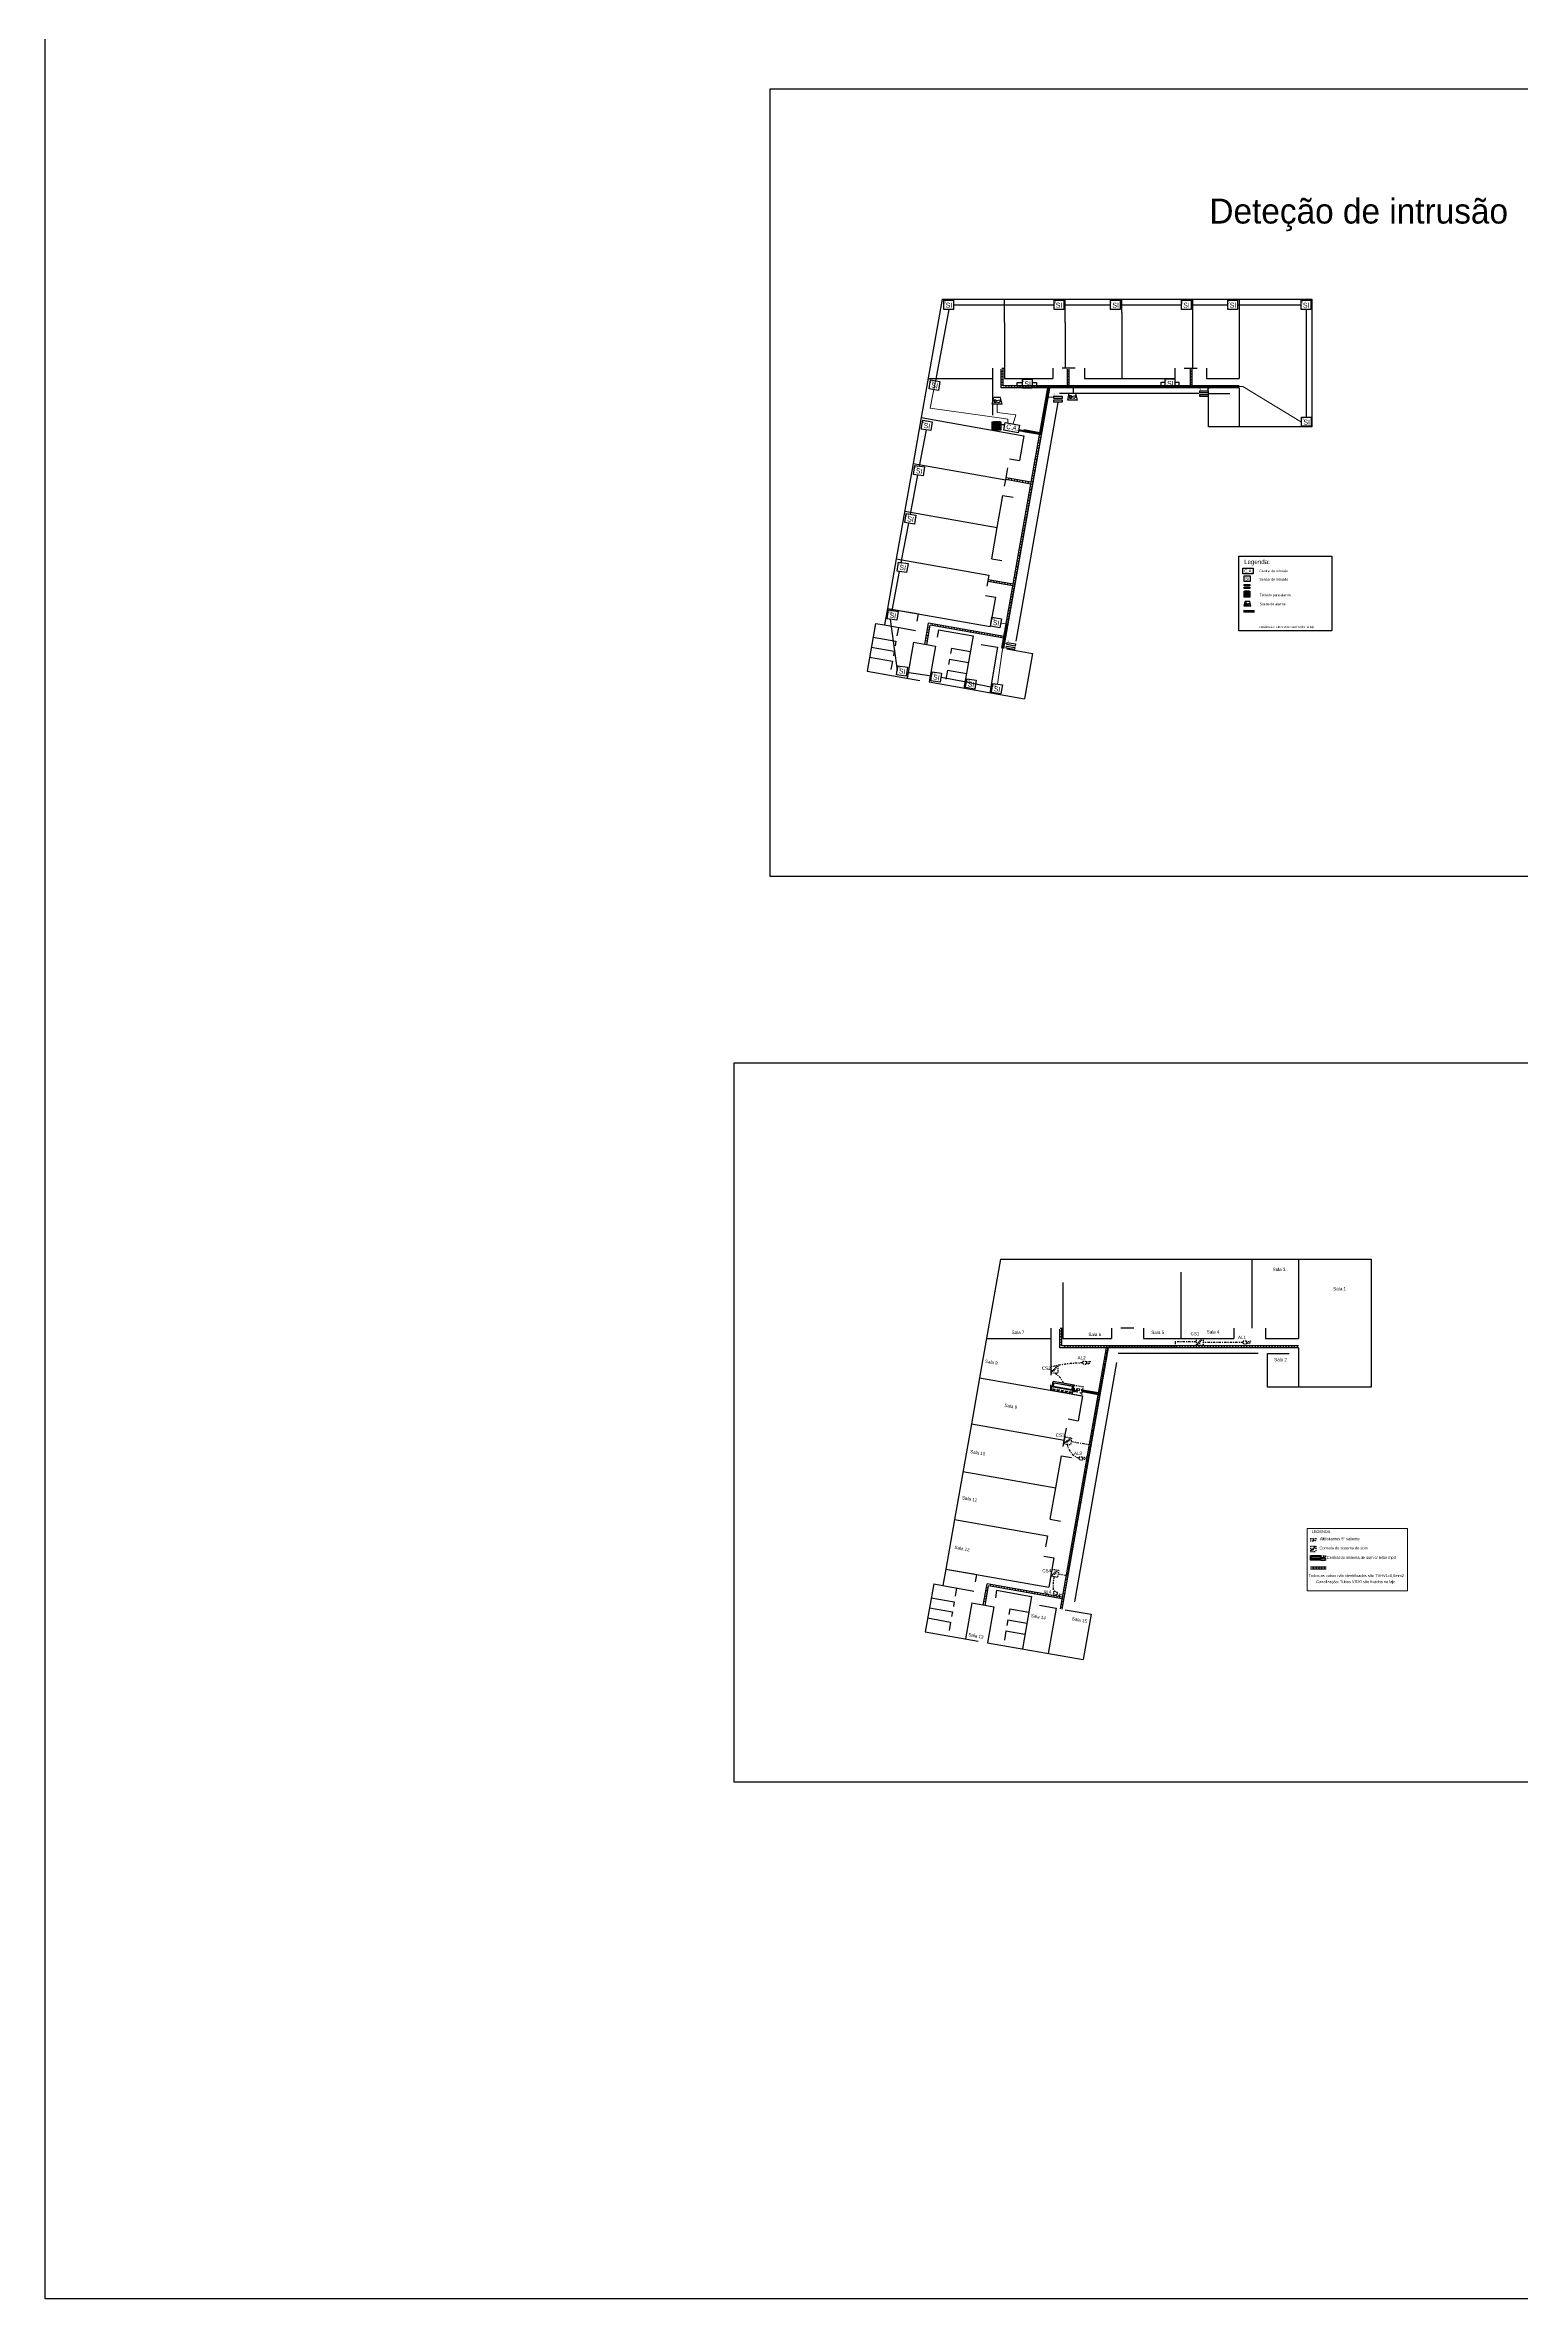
# Model space of a CAD drawing. Header units: millimetres. Extents: x 145 to 60311, y -8355 to 8851.
# Drawn here: x 670.4 to 829, y 149.5 to 391.4 of the extents above; entities that cross this region are included whole.
import ezdxf

# ---------------------------------------------------------------- set-up
doc = ezdxf.new("R2010")
doc.units = ezdxf.units.MM
doc.linetypes.add('DASHDOT2', pattern=[0.5, 0.25, -0.125, 0, -0.125])
for name, color, linetype in [('CAMINHO DE CABOS', 3, 'Continuous'), ('CI', 30, 'Continuous'), ('SIMBOLOGIA', 3, 'Continuous'), ('SIMBOLOGIA som', 3, 'DASHDOT2'), ('Sistema de intrusão', 240, 'Continuous'), ('SOM', 3, 'Continuous'), ('Tubagens', 255, 'Continuous')]:
    doc.layers.add(name, color=color, linetype=linetype)
doc.styles.add('ATPI', font='ROMANS.shx', dxfattribs={"width": 0.8})

# ---------------------------------------------------------------- blocks, each defined once
blk = doc.blocks.new('Detetor CS-460')
at = {"layer": 'Sistema de intrusão'}
blk.add_lwpolyline([(44509, -36351), (45547, -36351), (45547, -37327), (44509, -37327)], close=True, dxfattribs=at)
blk.add_text('SI', height=540.9, dxfattribs=at).set_placement((44700, -37146))
blk = doc.blocks.new('contactos magnéticos')
at = {"layer": 'Sistema de intrusão'}
for points in [[(46582, -36577), (47481, -36577), (47481, -36802), (46582, -36802)], [(46582, -36971), (47481, -36971), (47481, -37196), (46582, -37196)]]:
    blk.add_lwpolyline(points, close=True, dxfattribs=at)
blk = doc.blocks.new('sirene')
at = {"layer": 'Sistema de intrusão'}
for p, q in [((57666, -42772), (57824, -42073)), ((58713, -42772), (57666, -42772)), ((58555, -42073), (57824, -42073)), ((57849, -42337), (57849, -42573)), ((58085, -42337), (57849, -42337)), ((57849, -42573), (58085, -42573)), ((58085, -42396), (58540, -42296)), ((58085, -42573), (58085, -42337)), ((58085, -42514), (58427, -42589)), ((58540, -42296), (58427, -42589)), ((58713, -42772), (58555, -42073))]:
    blk.add_line(p, q, dxfattribs=at)
blk = doc.blocks.new('Teclado')
at = {"layer": 'Sistema de intrusão'}
for p, q in [((59126, -43666), (60028, -43666)), ((59126, -43666), (59126, -44567)), ((59126, -43816), (60028, -43816)), ((59126, -43966), (60028, -43966)), ((59126, -44116), (60028, -44116)), ((59126, -44266), (60028, -44266)), ((59126, -44416), (60028, -44416)), ((59276, -43666), (59276, -44567)), ((59427, -43666), (59427, -44567)), ((59577, -43666), (59577, -44567)), ((59727, -43666), (59727, -44567)), ((59877, -43666), (59877, -44567))]:
    blk.add_line(p, q, dxfattribs=at)
blk.add_lwpolyline([(60028, -44567), (59126, -44567), (59126, -43666), (60028, -43666)], close=True, dxfattribs=at)
for p in [(59126, -43816), (59126, -43966), (59126, -44116), (59126, -44266), (59126, -44416), (59276, -43666), (59427, -43666), (59577, -43666), (59727, -43666), (59877, -43666)]:
    blk.add_point(p, dxfattribs=at)
blk = doc.blocks.new('central sistema de som com MP3')
at = {"color": 2}
for p, q in [((351, -454, 0), (766, -454, 0)), ((766, -454, 0), (766, -873, 0))]:
    blk.add_line(p, q, dxfattribs=at)
at = {"layer": 'SOM', "color": 2}
for p, q in [((-611, -873, 0), (-611, -454, 0)), ((351, -454, 0), (-611, -454, 0)), ((351, -873, 0), (-611, -873, 0)), ((-564, -693, 0), (-564, -506, 0)), ((-564, -506, 0), (304, -506, 0)), ((-564, -693, 0), (304, -693, 0)), ((-555, -673, 0), (-555, -515, 0)), ((-555, -515, 0), (295, -515, 0)), ((-555, -673, 0), (295, -673, 0)), ((-546, -812, 0), (-546, -785, 0)), ((-546, -785, 0), (-455, -785, 0)), ((-546, -812, 0), (-455, -812, 0)), ((-455, -812, 0), (-455, -785, 0)), ((-362, -785, 0), (-269, -785, 0)), ((-362, -812, 0), (-362, -785, 0)), ((-362, -812, 0), (-269, -812, 0)), ((-269, -785, 0), (-269, -812, 0)), ((-176, -785, 0), (-83, -785, 0)), ((-176, -785, 0), (-176, -812, 0)), ((-176, -812, 0), (-83, -812, 0)), ((-83, -812, 0), (-83, -785, 0)), ((-83, -812, 0), (-83, -785, 0)), ((9, -785, 0), (102, -785, 0)), ((9, -812, 0), (9, -785, 0)), ((9, -812, 0), (102, -812, 0)), ((102, -785, 0), (102, -812, 0)), ((195, -785, 0), (288, -785, 0)), ((195, -812, 0), (195, -785, 0)), ((195, -812, 0), (288, -812, 0)), ((288, -785, 0), (288, -812, 0)), ((295, -673, 0), (295, -515, 0)), ((304, -693, 0), (304, -506, 0)), ((351, -873, 0), (351, -454, 0)), ((351, -873, 0), (766, -873, 0))]:
    blk.add_line(p, q, dxfattribs=at)
at = {"layer": 'SOM', "color": 2, "style": 'ATPI', "width": 0.7}
blk.add_text('MP3', height=173.8, dxfattribs=at).set_placement((368, -759, 0))
blk = doc.blocks.new('ALTIFALANTES')
at = {"layer": 'SIMBOLOGIA som', "color": 2}
for p, q in [((-2729, 6737), (-2373, 6737)), ((-2729, 6737), (-2729, 6382)), ((-2373, 6382), (-2729, 6382)), ((-2373, 6587), (-1937, 6740)), ((-2373, 6737), (-2373, 6382)), ((-2373, 6525), (-2052, 6457)), ((-1937, 6740), (-2052, 6457))]:
    blk.add_line(p, q, dxfattribs=at)
blk = doc.blocks.new('CONSOLA DO SISTEMA DE SOM1')
at = {"layer": 'SIMBOLOGIA som', "color": 2}
for p, q in [((155, 5968), (899, 5968)), ((155, 5968), (155, 5236)), ((155, 5236), (899, 5236)), ((261, 5336), (718, 5799)), ((718, 5799), (511, 5730)), ((651, 5591), (511, 5730)), ((718, 5799), (651, 5591)), ((899, 5968), (899, 5236))]:
    blk.add_line(p, q, dxfattribs=at)
blk.add_circle((427, 5501), 91, dxfattribs=at)
blk = doc.blocks.new('Central de Alarme')
at = {"layer": 'Sistema de intrusão'}
blk.add_lwpolyline([(44646, -37997), (46221, -37997), (46221, -38839), (44646, -38839)], close=True, dxfattribs=at)
blk.add_text('C.A.', height=494.8, dxfattribs=at).set_placement((44836, -38650))

msp = doc.modelspace()

# ---------------------------------------------------------------- linework, layer by layer
for p, q in [((766.7, 364.12), (764.46, 351.42)), ((766.7, 364.12), (806.4, 364.12)), ((773.4, 361.62), (773.4, 364.12)), ((779.9, 361.62), (779.9, 364.12)), ((786, 362.72), (786, 364.12)), ((793.6, 364.12), (793.6, 356.72)), ((798.6, 364.12), (798.6, 355.62)), ((806.4, 364.12), (806.4, 350.42)), ((773.4, 361.62), (773.4, 355.62)), ((779.9, 361.62), (779.9, 356.72)), ((786, 362.72), (786, 355.62)), ((772.1, 356.72), (772.1, 355.62)), ((773.1, 356.72), (773.4, 356.72)), ((778.6, 356.72), (778.6, 355.62)), ((781, 356.72), (779.6, 356.72)), ((782, 356.72), (782, 355.62)), ((791.7, 356.72), (791.7, 355.62)), ((792.7, 356.72), (794.1, 356.72)), ((795.1, 356.72), (795.1, 355.62)), ((765.2, 355.62), (772.1, 355.62)), ((772.1, 355.62), (772.1, 351.67)), ((773.4, 355.62), (778.6, 355.62)), ((794.3, 354.02), (779.3, 354.02)), ((782, 355.62), (791.7, 355.62)), ((795.1, 355.62), (798.6, 355.62)), ((795.3, 350.42), (795.3, 354.02)), ((795.3, 354.02), (797.6, 354.02)), ((798.6, 354.62), (798.6, 350.42)), ((764.46, 351.42), (763.59, 346.49)), ((764.46, 351.42), (775.49, 349.47)), ((779.12, 353.04), (774.61, 327.43)), ((772.1, 350.07), (772.1, 350.67)), ((775.49, 349.47), (775.02, 346.81)), ((806.4, 350.42), (795.3, 350.42)), ((763.59, 346.49), (761.78, 336.25)), ((763.59, 346.49), (773.54, 344.74)), ((773.54, 344.74), (773.76, 346.02)), ((773.94, 347), (775.02, 346.81)), ((773.41, 344.05), (773.54, 344.74)), ((762.69, 341.37), (772.63, 339.62)), ((772.63, 339.62), (773.24, 343.07)), ((773.24, 343.07), (774.32, 342.87)), ((772.04, 336.27), (772.63, 339.62)), ((761.78, 336.25), (760.85, 330.93)), ((761.78, 336.25), (771.73, 334.5)), ((771.73, 334.5), (771.52, 333.32)), ((772.04, 336.27), (773.13, 336.08)), ((771.35, 332.33), (772.43, 332.14)), ((772.43, 332.14), (771.88, 328.99)), ((759.55, 329.33), (758.65, 324.21)), ((759.55, 329.33), (760.53, 329.16)), ((760.85, 330.93), (760.53, 329.16)), ((760.53, 329.16), (763.84, 328.58)), ((760.85, 330.93), (764.16, 330.35)), ((760.85, 330.93), (763.8, 330.41)), ((760.85, 330.93), (771.88, 328.99)), ((764.02, 329.56), (764.16, 330.35)), ((759.1, 326.77), (761.56, 326.34)), ((759.29, 327.86), (761.75, 327.42)), ((761.75, 327.42), (761.66, 326.93)), ((762.01, 328.9), (761.85, 328.01)), ((763.62, 327.3), (762.94, 323.46)), ((763.62, 327.3), (765.98, 326.88)), ((765.98, 326.88), (765.31, 323.04)), ((766.3, 328.65), (766.16, 327.86)), ((766.3, 328.65), (770.04, 327.99)), ((767.71, 326.68), (767.61, 326.09)), ((767.71, 326.68), (769.74, 326.32)), ((770.04, 327.99), (769.05, 322.38)), ((770.89, 327.07), (772.66, 326.76)), ((772.66, 326.76), (771.81, 321.89)), ((758.65, 324.21), (764.32, 323.21)), ((758.91, 325.69), (761.37, 325.26)), ((761.37, 325.26), (761.21, 324.37)), ((761.56, 326.34), (761.47, 325.85)), ((767.29, 324.31), (767.12, 323.33)), ((767.29, 324.31), (769.33, 323.96)), ((767.5, 325.49), (767.4, 324.9)), ((767.5, 325.49), (769.53, 325.14)), ((773.65, 326.59), (776.41, 326.1)), ((776.41, 326.1), (775.55, 321.23)), ((765.31, 323.04), (775.55, 321.23)), ((772.96, 261.09), (770.72, 248.35)), ((772.96, 261.09), (812.77, 261.09)), ((792.32, 259.69), (792.32, 252.57)), ((799.94, 261.09), (799.94, 253.67)), ((804.95, 261.09), (804.95, 252.57)), ((812.77, 261.09), (812.77, 247.35)), ((779.68, 258.58), (779.68, 252.57)), ((771.46, 252.57), (778.38, 252.57)), ((778.38, 253.67), (778.38, 252.57)), ((778.38, 252.57), (778.38, 248.61)), ((779.38, 253.67), (779.68, 253.67)), ((779.68, 252.57), (784.9, 252.57)), ((784.9, 253.67), (784.9, 252.57)), ((787.3, 253.67), (785.9, 253.67)), ((788.31, 253.67), (788.31, 252.57)), ((788.31, 252.57), (798.03, 252.57)), ((798.03, 253.67), (798.03, 252.57)), ((801.44, 253.67), (801.44, 252.57)), ((801.44, 252.57), (804.95, 252.57)), ((785.42, 249.98), (780.9, 224.3)), ((800.64, 250.96), (785.6, 250.96)), ((801.64, 247.35), (801.64, 250.96)), ((801.64, 250.96), (803.95, 250.96)), ((804.95, 251.57), (804.95, 247.35)), ((770.72, 248.35), (769.85, 243.42)), ((770.72, 248.35), (781.78, 246.4)), ((778.38, 247), (778.38, 247.6)), ((812.77, 247.35), (801.64, 247.35)), ((781.78, 246.4), (781.31, 243.74)), ((769.85, 243.42), (768.04, 233.15)), ((769.85, 243.42), (779.82, 241.66)), ((779.82, 241.66), (780.05, 242.94)), ((780.22, 243.93), (781.31, 243.74)), ((778.92, 236.52), (779.52, 239.98)), ((779.52, 239.98), (780.61, 239.79)), ((779.7, 240.97), (779.82, 241.66)), ((768.94, 238.28), (778.92, 236.52)), ((778.32, 233.16), (778.92, 236.52)), ((768.04, 233.15), (767.1, 227.81)), ((768.04, 233.15), (778.01, 231.39)), ((778.32, 233.16), (779.41, 232.97)), ((778.01, 231.39), (777.8, 230.2)), ((767.1, 227.81), (766.78, 226.04)), ((767.1, 227.81), (770.42, 227.23)), ((767.1, 227.81), (770.06, 227.29)), ((767.1, 227.81), (778.16, 225.86)), ((777.63, 229.21), (778.71, 229.02)), ((778.71, 229.02), (778.16, 225.86)), ((765.8, 226.21), (764.89, 221.07)), ((765.8, 226.21), (766.78, 226.04)), ((766.78, 226.04), (770.1, 225.45)), ((768.26, 225.77), (768.11, 224.89)), ((770.28, 226.44), (770.42, 227.23)), ((772.56, 225.53), (772.42, 224.74)), ((772.56, 225.53), (776.31, 224.86)), ((765.34, 223.64), (767.81, 223.21)), ((765.53, 224.73), (768, 224.29)), ((767.81, 223.21), (767.72, 222.71)), ((768, 224.29), (767.92, 223.8)), ((769.88, 224.17), (769.2, 220.32)), ((769.88, 224.17), (772.25, 223.75)), ((772.25, 223.75), (771.57, 219.9)), ((773.98, 223.54), (773.88, 222.95)), ((773.98, 223.54), (776.02, 223.19)), ((776.31, 224.86), (775.32, 219.24)), ((777.17, 223.94), (778.95, 223.63)), ((778.95, 223.63), (778.08, 218.75)), ((779.93, 223.45), (782.7, 222.97)), ((782.7, 222.97), (781.84, 218.09)), ((764.89, 221.07), (770.58, 220.07)), ((765.15, 222.56), (767.62, 222.12)), ((767.62, 222.12), (767.46, 221.23)), ((773.56, 221.17), (773.39, 220.19)), ((773.56, 221.17), (775.6, 220.82)), ((773.77, 222.36), (773.67, 221.77)), ((773.77, 222.36), (775.81, 222)), ((771.57, 219.9), (781.84, 218.09))]:
    msp.add_line(p, q)
for points in [[(670.4, 563.61), (1403.16, 563.61), (1403.16, 149.46), (670.4, 149.46)], [(748.23, 386.72), (895.38, 386.72), (895.38, 302.15), (748.23, 302.15)], [(744.39, 282.15), (878.88, 282.15), (878.88, 204.92), (744.39, 204.92)]]:
    msp.add_lwpolyline(points, close=True)
at = {"layer": 'CAMINHO DE CABOS'}
for p, q in [((773.06, 354.62), (773.06, 356.62)), ((773.06, 356.42), (773.26, 356.42)), ((773.06, 356.12), (773.26, 356.12)), ((773.06, 355.82), (773.26, 355.82)), ((773.26, 354.82), (773.26, 356.62)), ((780.16, 354.82), (780.16, 356.62)), ((780.16, 356.42), (780.36, 356.42)), ((780.16, 356.12), (780.36, 356.12)), ((780.16, 355.82), (780.36, 355.82)), ((780.36, 354.82), (780.36, 356.62)), ((793.36, 354.82), (793.36, 356.62)), ((793.36, 356.42), (793.56, 356.42)), ((793.36, 356.12), (793.56, 356.12)), ((793.36, 355.82), (793.56, 355.82)), ((793.56, 354.82), (793.56, 356.62)), ((773.06, 355.52), (773.26, 355.52)), ((773.06, 355.22), (773.26, 355.22)), ((773.06, 354.92), (773.26, 354.92)), ((798.6, 354.62), (773.06, 354.62)), ((773.13, 326.68), (778.06, 354.62)), ((798.6, 354.82), (773.26, 354.82)), ((773.33, 326.64), (778.26, 354.59)), ((773.56, 354.82), (773.56, 354.62)), ((773.86, 354.82), (773.86, 354.62)), ((774.16, 354.82), (774.16, 354.62)), ((774.46, 354.82), (774.46, 354.62)), ((774.76, 354.82), (774.76, 354.62)), ((775.06, 354.82), (775.06, 354.62)), ((775.36, 354.82), (775.36, 354.62)), ((775.66, 354.82), (775.66, 354.62)), ((775.96, 354.82), (775.96, 354.62)), ((776.26, 354.82), (776.26, 354.62)), ((776.56, 354.82), (776.56, 354.62)), ((776.86, 354.82), (776.86, 354.62)), ((777.16, 354.82), (777.16, 354.62)), ((777.46, 354.82), (777.46, 354.62)), ((777.76, 354.82), (777.76, 354.62)), ((778.05, 353.41), (777.85, 353.44)), ((778.1, 353.7), (777.9, 353.74)), ((778.15, 354), (777.96, 354.03)), ((778.2, 354.29), (778.01, 354.33)), ((778.06, 354.82), (778.06, 354.62)), ((778.36, 354.82), (778.36, 354.62)), ((778.66, 354.82), (778.66, 354.62)), ((778.96, 354.82), (778.96, 354.62)), ((779.26, 354.82), (779.26, 354.62)), ((779.56, 354.82), (779.56, 354.62)), ((779.86, 354.82), (779.86, 354.62)), ((780.16, 355.52), (780.36, 355.52)), ((780.16, 355.22), (780.36, 355.22)), ((780.16, 354.92), (780.36, 354.92)), ((780.16, 354.82), (780.16, 354.62)), ((780.46, 354.82), (780.46, 354.62)), ((780.76, 354.82), (780.76, 354.62)), ((781.06, 354.82), (781.06, 354.62)), ((781.36, 354.82), (781.36, 354.62)), ((781.66, 354.82), (781.66, 354.62)), ((781.96, 354.82), (781.96, 354.62)), ((782.26, 354.82), (782.26, 354.62)), ((782.56, 354.82), (782.56, 354.62)), ((782.86, 354.82), (782.86, 354.62)), ((783.16, 354.82), (783.16, 354.62)), ((783.46, 354.82), (783.46, 354.62)), ((783.76, 354.82), (783.76, 354.62)), ((784.06, 354.82), (784.06, 354.62)), ((784.36, 354.82), (784.36, 354.62)), ((784.66, 354.82), (784.66, 354.62)), ((784.96, 354.82), (784.96, 354.62)), ((785.26, 354.82), (785.26, 354.62)), ((785.56, 354.82), (785.56, 354.62)), ((785.86, 354.82), (785.86, 354.62)), ((786.16, 354.82), (786.16, 354.62)), ((786.46, 354.82), (786.46, 354.62)), ((786.76, 354.82), (786.76, 354.62)), ((787.06, 354.82), (787.06, 354.62)), ((787.36, 354.82), (787.36, 354.62)), ((787.66, 354.82), (787.66, 354.62)), ((787.96, 354.82), (787.96, 354.62)), ((788.26, 354.82), (788.26, 354.62)), ((788.56, 354.82), (788.56, 354.62)), ((788.86, 354.82), (788.86, 354.62)), ((789.16, 354.82), (789.16, 354.62)), ((789.46, 354.82), (789.46, 354.62)), ((789.76, 354.82), (789.76, 354.62)), ((790.06, 354.82), (790.06, 354.62)), ((790.36, 354.82), (790.36, 354.62)), ((790.66, 354.82), (790.66, 354.62)), ((790.96, 354.82), (790.96, 354.62)), ((791.26, 354.82), (791.26, 354.62)), ((791.56, 354.82), (791.56, 354.62)), ((791.86, 354.82), (791.86, 354.62)), ((792.16, 354.82), (792.16, 354.62)), ((792.46, 354.82), (792.46, 354.62)), ((792.76, 354.82), (792.76, 354.62)), ((793.06, 354.82), (793.06, 354.62)), ((793.36, 355.52), (793.56, 355.52)), ((793.36, 355.22), (793.56, 355.22)), ((793.36, 354.92), (793.56, 354.92)), ((793.36, 354.82), (793.36, 354.62)), ((793.66, 354.82), (793.66, 354.62)), ((793.96, 354.82), (793.96, 354.62)), ((794.26, 354.82), (794.26, 354.62)), ((794.56, 354.82), (794.56, 354.62)), ((794.86, 354.82), (794.86, 354.62)), ((795.16, 354.82), (795.16, 354.62)), ((795.46, 354.82), (795.46, 354.62)), ((795.76, 354.82), (795.76, 354.62)), ((796.06, 354.82), (796.06, 354.62)), ((796.36, 354.82), (796.36, 354.62)), ((796.66, 354.82), (796.66, 354.62)), ((796.96, 354.82), (796.96, 354.62)), ((797.26, 354.82), (797.26, 354.62)), ((797.56, 354.82), (797.56, 354.62)), ((797.86, 354.82), (797.86, 354.62)), ((798.16, 354.82), (798.16, 354.62)), ((798.46, 354.82), (798.46, 354.62)), ((777.63, 351.04), (777.43, 351.08)), ((777.68, 351.34), (777.49, 351.37)), ((777.74, 351.63), (777.54, 351.67)), ((777.79, 351.93), (777.59, 351.96)), ((777.84, 352.22), (777.64, 352.26)), ((777.89, 352.52), (777.7, 352.55)), ((777.94, 352.81), (777.75, 352.85)), ((778, 353.11), (777.8, 353.14)), ((777.17, 349.6), (775.45, 349.9)), ((777.21, 349.8), (775.48, 350.1)), ((775.7, 349.86), (775.73, 350.06)), ((775.99, 349.81), (776.03, 350)), ((776.29, 349.76), (776.32, 349.95)), ((776.58, 349.7), (776.62, 349.9)), ((776.88, 349.65), (776.91, 349.85)), ((777.16, 348.38), (776.97, 348.42)), ((777.21, 348.68), (777.02, 348.71)), ((777.27, 348.97), (777.07, 349.01)), ((777.32, 349.27), (777.12, 349.3)), ((777.37, 349.56), (777.17, 349.6)), ((777.42, 349.86), (777.23, 349.89)), ((777.48, 350.16), (777.28, 350.19)), ((777.53, 350.45), (777.33, 350.49)), ((777.58, 350.75), (777.38, 350.78)), ((776.75, 346.02), (776.55, 346.05)), ((776.8, 346.31), (776.6, 346.35)), ((776.85, 346.61), (776.65, 346.64)), ((776.9, 346.91), (776.71, 346.94)), ((776.95, 347.2), (776.76, 347.24)), ((777.01, 347.5), (776.81, 347.53)), ((777.06, 347.79), (776.86, 347.83)), ((777.11, 348.09), (776.91, 348.12)), ((776.24, 344.28), (773.54, 344.76)), ((776.27, 344.48), (773.57, 344.95)), ((773.87, 344.7), (773.91, 344.89)), ((774.17, 344.65), (774.2, 344.84)), ((774.46, 344.59), (774.5, 344.79)), ((774.76, 344.54), (774.79, 344.74)), ((775.05, 344.49), (775.09, 344.69)), ((775.35, 344.44), (775.38, 344.63)), ((775.65, 344.39), (775.68, 344.58)), ((775.94, 344.33), (775.98, 344.53)), ((776.33, 343.66), (776.13, 343.69)), ((776.38, 343.95), (776.18, 343.99)), ((776.43, 344.25), (776.24, 344.28)), ((776.49, 344.54), (776.29, 344.58)), ((776.54, 344.84), (776.34, 344.87)), ((776.59, 345.13), (776.39, 345.17)), ((776.64, 345.43), (776.44, 345.46)), ((776.69, 345.72), (776.5, 345.76)), ((775.91, 341.29), (775.72, 341.33)), ((775.96, 341.59), (775.77, 341.62)), ((776.02, 341.88), (775.82, 341.92)), ((776.07, 342.18), (775.87, 342.21)), ((776.12, 342.47), (775.92, 342.51)), ((776.17, 342.77), (775.98, 342.8)), ((776.23, 343.06), (776.03, 343.1)), ((776.28, 343.36), (776.08, 343.39)), ((775.5, 338.93), (775.3, 338.96)), ((775.55, 339.22), (775.35, 339.26)), ((775.6, 339.52), (775.4, 339.55)), ((775.65, 339.81), (775.46, 339.85)), ((775.7, 340.11), (775.51, 340.15)), ((775.76, 340.41), (775.56, 340.44)), ((775.81, 340.7), (775.61, 340.74)), ((775.86, 341), (775.66, 341.03)), ((775.08, 336.57), (774.88, 336.6)), ((775.13, 336.86), (774.93, 336.9)), ((775.18, 337.16), (774.99, 337.19)), ((775.24, 337.45), (775.04, 337.49)), ((775.29, 337.75), (775.09, 337.78)), ((775.34, 338.04), (775.14, 338.08)), ((775.39, 338.34), (775.19, 338.37)), ((775.44, 338.63), (775.25, 338.67)), ((774.34, 333.55), (771.65, 334.02)), ((771.95, 333.77), (771.98, 333.96)), ((772.24, 333.71), (772.28, 333.91)), ((774.61, 333.91), (774.41, 333.94)), ((774.66, 334.2), (774.47, 334.24)), ((774.71, 334.5), (774.52, 334.53)), ((774.77, 334.79), (774.57, 334.83)), ((774.82, 335.09), (774.62, 335.12)), ((774.87, 335.38), (774.67, 335.42)), ((774.92, 335.68), (774.73, 335.71)), ((774.97, 335.97), (774.78, 336.01)), ((775.03, 336.27), (774.83, 336.3)), ((774.31, 333.35), (771.61, 333.83)), ((772.54, 333.66), (772.57, 333.86)), ((772.83, 333.61), (772.87, 333.81)), ((773.13, 333.56), (773.16, 333.76)), ((773.42, 333.51), (773.46, 333.7)), ((773.72, 333.45), (773.75, 333.65)), ((774.19, 331.54), (774, 331.58)), ((774.01, 333.4), (774.05, 333.6)), ((774.25, 331.84), (774.05, 331.87)), ((774.3, 332.13), (774.1, 332.17)), ((774.35, 332.43), (774.15, 332.46)), ((774.4, 332.72), (774.2, 332.76)), ((774.45, 333.02), (774.26, 333.05)), ((774.51, 333.32), (774.31, 333.35)), ((774.56, 333.61), (774.36, 333.65)), ((764.86, 327.08), (765.26, 329.36)), ((765.06, 327.04), (765.43, 329.13)), ((773.35, 327.93), (765.26, 329.36)), ((773.32, 327.74), (765.43, 329.13)), ((765.64, 329.09), (765.67, 329.29)), ((765.93, 329.04), (765.97, 329.24)), ((766.23, 328.99), (766.26, 329.18)), ((766.52, 328.93), (766.56, 329.13)), ((766.82, 328.88), (766.85, 329.08)), ((773.78, 329.18), (773.58, 329.21)), ((773.83, 329.47), (773.63, 329.51)), ((773.88, 329.77), (773.68, 329.8)), ((773.93, 330.07), (773.74, 330.1)), ((773.98, 330.36), (773.79, 330.4)), ((774.04, 330.66), (773.84, 330.69)), ((774.09, 330.95), (773.89, 330.99)), ((774.14, 331.25), (773.94, 331.28)), ((764.93, 327.49), (765.13, 327.45)), ((764.99, 327.78), (765.18, 327.75)), ((765.04, 328.08), (765.24, 328.05)), ((765.09, 328.38), (765.29, 328.34)), ((765.14, 328.67), (765.34, 328.64)), ((765.19, 328.97), (765.39, 328.93)), ((767.11, 328.83), (767.15, 329.03)), ((767.41, 328.78), (767.45, 328.98)), ((767.71, 328.73), (767.74, 328.92)), ((768, 328.67), (768.04, 328.87)), ((768.3, 328.62), (768.33, 328.82)), ((768.59, 328.57), (768.63, 328.77)), ((768.89, 328.52), (768.92, 328.71)), ((769.18, 328.47), (769.22, 328.66)), ((769.48, 328.41), (769.51, 328.61)), ((769.77, 328.36), (769.81, 328.56)), ((770.07, 328.31), (770.1, 328.51)), ((770.36, 328.26), (770.4, 328.45)), ((770.66, 328.21), (770.69, 328.4)), ((770.96, 328.15), (770.99, 328.35)), ((771.25, 328.1), (771.29, 328.3)), ((771.55, 328.05), (771.58, 328.25)), ((771.84, 328), (771.88, 328.19)), ((772.14, 327.94), (772.17, 328.14)), ((772.43, 327.89), (772.47, 328.09)), ((772.73, 327.84), (772.76, 328.04)), ((773.02, 327.79), (773.06, 327.99)), ((773.41, 327.11), (773.21, 327.15)), ((773.46, 327.41), (773.27, 327.44)), ((773.52, 327.7), (773.32, 327.74)), ((773.57, 328), (773.37, 328.03)), ((773.62, 328.29), (773.42, 328.33)), ((773.67, 328.59), (773.48, 328.62)), ((773.72, 328.88), (773.53, 328.92)), ((779.34, 251.57), (779.34, 253.57)), ((779.34, 253.37), (779.54, 253.37)), ((779.34, 253.07), (779.54, 253.07)), ((779.34, 252.77), (779.54, 252.77)), ((779.34, 252.47), (779.54, 252.47)), ((779.34, 252.17), (779.54, 252.17)), ((779.34, 251.87), (779.54, 251.87)), ((779.54, 251.77), (779.54, 253.57)), ((804.95, 251.77), (779.54, 251.77)), ((779.84, 251.77), (779.84, 251.57)), ((780.15, 251.77), (780.15, 251.57)), ((780.45, 251.77), (780.45, 251.57)), ((780.75, 251.77), (780.75, 251.57)), ((781.05, 251.77), (781.05, 251.57)), ((781.35, 251.77), (781.35, 251.57)), ((781.65, 251.77), (781.65, 251.57)), ((781.95, 251.77), (781.95, 251.57)), ((782.25, 251.77), (782.25, 251.57)), ((782.55, 251.77), (782.55, 251.57)), ((782.85, 251.77), (782.85, 251.57)), ((783.15, 251.77), (783.15, 251.57)), ((783.45, 251.77), (783.45, 251.57)), ((783.75, 251.77), (783.75, 251.57)), ((784.06, 251.77), (784.06, 251.57)), ((784.36, 251.77), (784.36, 251.57)), ((784.66, 251.77), (784.66, 251.57)), ((784.96, 251.77), (784.96, 251.57)), ((785.26, 251.77), (785.26, 251.57)), ((785.56, 251.77), (785.56, 251.57)), ((785.86, 251.77), (785.86, 251.57)), ((786.16, 251.77), (786.16, 251.57)), ((786.46, 251.77), (786.46, 251.57)), ((786.76, 251.77), (786.76, 251.57)), ((787.06, 251.77), (787.06, 251.57)), ((787.36, 251.77), (787.36, 251.57)), ((787.67, 251.77), (787.67, 251.57)), ((787.97, 251.77), (787.97, 251.57)), ((788.27, 251.77), (788.27, 251.57)), ((788.57, 251.77), (788.57, 251.57)), ((788.87, 251.77), (788.87, 251.57)), ((789.17, 251.77), (789.17, 251.57)), ((789.47, 251.77), (789.47, 251.57)), ((789.77, 251.77), (789.77, 251.57)), ((790.07, 251.77), (790.07, 251.57)), ((790.37, 251.77), (790.37, 251.57)), ((790.67, 251.77), (790.67, 251.57)), ((790.97, 251.77), (790.97, 251.57)), ((791.28, 251.77), (791.28, 251.57)), ((791.58, 251.77), (791.58, 251.57)), ((791.88, 251.77), (791.88, 251.57)), ((792.18, 251.77), (792.18, 251.57)), ((792.48, 251.77), (792.48, 251.57)), ((792.78, 251.77), (792.78, 251.57)), ((793.08, 251.77), (793.08, 251.57)), ((793.38, 251.77), (793.38, 251.57)), ((793.68, 251.77), (793.68, 251.57)), ((793.98, 251.77), (793.98, 251.57)), ((794.28, 251.77), (794.28, 251.57)), ((794.58, 251.77), (794.58, 251.57)), ((794.89, 251.77), (794.89, 251.57)), ((795.19, 251.77), (795.19, 251.57)), ((795.49, 251.77), (795.49, 251.57)), ((795.79, 251.77), (795.79, 251.57)), ((796.09, 251.77), (796.09, 251.57)), ((796.39, 251.77), (796.39, 251.57)), ((796.69, 251.77), (796.69, 251.57)), ((796.99, 251.77), (796.99, 251.57)), ((797.29, 251.77), (797.29, 251.57)), ((797.59, 251.77), (797.59, 251.57)), ((797.89, 251.77), (797.89, 251.57)), ((798.19, 251.77), (798.19, 251.57)), ((798.49, 251.77), (798.49, 251.57)), ((798.8, 251.77), (798.8, 251.57)), ((799.1, 251.77), (799.1, 251.57)), ((799.4, 251.77), (799.4, 251.57)), ((799.7, 251.77), (799.7, 251.57)), ((800, 251.77), (800, 251.57)), ((800.3, 251.77), (800.3, 251.57)), ((800.6, 251.77), (800.6, 251.57)), ((800.9, 251.77), (800.9, 251.57)), ((801.2, 251.77), (801.2, 251.57)), ((801.5, 251.77), (801.5, 251.57)), ((801.8, 251.77), (801.8, 251.57)), ((802.1, 251.77), (802.1, 251.57)), ((802.41, 251.77), (802.41, 251.57)), ((802.71, 251.77), (802.71, 251.57)), ((803.01, 251.77), (803.01, 251.57)), ((803.31, 251.77), (803.31, 251.57)), ((803.61, 251.77), (803.61, 251.57)), ((803.91, 251.77), (803.91, 251.57)), ((804.21, 251.77), (804.21, 251.57)), ((804.51, 251.77), (804.51, 251.57)), ((804.81, 251.77), (804.81, 251.57)), ((804.95, 251.57), (779.34, 251.57)), ((779.42, 223.55), (784.36, 251.57)), ((779.61, 223.51), (784.56, 251.57)), ((784.19, 249.46), (783.99, 249.49)), ((784.24, 249.75), (784.04, 249.79)), ((784.29, 250.05), (784.1, 250.08)), ((784.35, 250.35), (784.15, 250.38)), ((784.4, 250.64), (784.2, 250.68)), ((784.45, 250.94), (784.25, 250.97)), ((784.5, 251.23), (784.3, 251.27)), ((783.47, 246.53), (781.74, 246.83)), ((783.5, 246.73), (781.77, 247.03)), ((781.99, 246.79), (782.02, 246.99)), ((782.28, 246.74), (782.32, 246.94)), ((782.58, 246.69), (782.61, 246.88)), ((782.88, 246.63), (782.91, 246.83)), ((783.72, 246.79), (783.52, 246.83)), ((783.77, 247.09), (783.57, 247.12)), ((783.82, 247.38), (783.63, 247.42)), ((783.88, 247.68), (783.68, 247.71)), ((783.93, 247.98), (783.73, 248.01)), ((783.98, 248.27), (783.78, 248.31)), ((784.03, 248.57), (783.83, 248.6)), ((784.08, 248.86), (783.89, 248.9)), ((784.14, 249.16), (783.94, 249.2)), ((783.3, 244.42), (783.1, 244.46)), ((783.35, 244.72), (783.16, 244.75)), ((783.17, 246.58), (783.21, 246.78)), ((783.4, 245.01), (783.21, 245.05)), ((783.46, 245.31), (783.26, 245.34)), ((783.51, 245.61), (783.31, 245.64)), ((783.56, 245.9), (783.36, 245.94)), ((783.61, 246.2), (783.42, 246.23)), ((783.67, 246.49), (783.47, 246.53)), ((782.88, 242.05), (782.69, 242.09)), ((782.93, 242.35), (782.74, 242.38)), ((782.99, 242.64), (782.79, 242.68)), ((783.04, 242.94), (782.84, 242.97)), ((783.09, 243.24), (782.89, 243.27)), ((783.14, 243.53), (782.95, 243.57)), ((783.2, 243.83), (783, 243.86)), ((783.25, 244.12), (783.05, 244.16)), ((782.46, 239.68), (782.27, 239.72)), ((782.52, 239.98), (782.32, 240.01)), ((782.57, 240.27), (782.37, 240.31)), ((782.62, 240.57), (782.42, 240.6)), ((782.67, 240.87), (782.48, 240.9)), ((782.73, 241.16), (782.53, 241.2)), ((782.78, 241.46), (782.58, 241.49)), ((782.83, 241.75), (782.63, 241.79)), ((782.05, 237.31), (781.85, 237.35)), ((782.1, 237.61), (781.9, 237.64)), ((782.15, 237.9), (781.95, 237.94)), ((782.2, 238.2), (782.01, 238.23)), ((782.26, 238.5), (782.06, 238.53)), ((782.31, 238.79), (782.11, 238.83)), ((782.36, 239.09), (782.16, 239.12)), ((782.41, 239.38), (782.21, 239.42)), ((781.63, 234.94), (781.43, 234.98)), ((781.68, 235.24), (781.48, 235.27)), ((781.73, 235.53), (781.54, 235.57)), ((781.79, 235.83), (781.59, 235.86)), ((781.84, 236.13), (781.64, 236.16)), ((781.89, 236.42), (781.69, 236.46)), ((781.94, 236.72), (781.74, 236.75)), ((781.99, 237.01), (781.8, 237.05)), ((781.16, 232.27), (780.96, 232.31)), ((781.21, 232.57), (781.01, 232.61)), ((781.26, 232.87), (781.07, 232.9)), ((781.32, 233.16), (781.12, 233.2)), ((781.37, 233.46), (781.17, 233.49)), ((781.42, 233.76), (781.22, 233.79)), ((781.47, 234.05), (781.27, 234.09)), ((781.52, 234.35), (781.33, 234.38)), ((781.58, 234.64), (781.38, 234.68)), ((780.74, 229.9), (780.54, 229.94)), ((780.79, 230.2), (780.6, 230.24)), ((780.85, 230.5), (780.65, 230.53)), ((780.9, 230.79), (780.7, 230.83)), ((780.95, 231.09), (780.75, 231.12)), ((781, 231.39), (780.8, 231.42)), ((781.05, 231.68), (780.86, 231.72)), ((781.11, 231.98), (780.91, 232.01)), ((780.32, 227.54), (780.13, 227.57)), ((780.38, 227.83), (780.18, 227.87)), ((780.43, 228.13), (780.23, 228.16)), ((780.48, 228.42), (780.28, 228.46)), ((780.53, 228.72), (780.33, 228.75)), ((780.58, 229.02), (780.39, 229.05)), ((780.64, 229.31), (780.44, 229.35)), ((780.69, 229.61), (780.49, 229.64)), ((771.12, 223.95), (771.53, 226.24)), ((771.32, 223.91), (771.69, 226)), ((771.35, 225.25), (771.55, 225.21)), ((771.4, 225.54), (771.6, 225.51)), ((771.46, 225.84), (771.65, 225.81)), ((779.64, 224.8), (771.53, 226.24)), ((779.6, 224.61), (771.69, 226)), ((771.9, 225.97), (771.94, 226.16)), ((772.2, 225.91), (772.23, 226.11)), ((772.49, 225.86), (772.53, 226.06)), ((772.79, 225.81), (772.82, 226.01)), ((773.09, 225.76), (773.12, 225.95)), ((773.38, 225.7), (773.42, 225.9)), ((773.68, 225.65), (773.71, 225.85)), ((773.97, 225.6), (774.01, 225.8)), ((774.27, 225.55), (774.31, 225.75)), ((774.57, 225.5), (774.6, 225.69)), ((774.86, 225.44), (774.9, 225.64)), ((775.16, 225.39), (775.19, 225.59)), ((775.46, 225.34), (775.49, 225.54)), ((775.75, 225.29), (775.79, 225.48)), ((776.05, 225.23), (776.08, 225.43)), ((776.34, 225.18), (776.38, 225.38)), ((776.64, 225.13), (776.68, 225.33)), ((776.94, 225.08), (776.97, 225.28)), ((777.23, 225.03), (777.27, 225.22)), ((777.53, 224.97), (777.56, 225.17)), ((777.83, 224.92), (777.86, 225.12)), ((778.12, 224.87), (778.16, 225.07)), ((778.42, 224.82), (778.45, 225.01)), ((779.91, 225.17), (779.71, 225.2)), ((779.96, 225.46), (779.76, 225.5)), ((780.01, 225.76), (779.81, 225.79)), ((780.06, 226.05), (779.86, 226.09)), ((780.11, 226.35), (779.92, 226.38)), ((780.17, 226.65), (779.97, 226.68)), ((780.22, 226.94), (780.02, 226.98)), ((780.27, 227.24), (780.07, 227.27)), ((771.2, 224.36), (771.39, 224.32)), ((771.25, 224.66), (771.45, 224.62)), ((771.3, 224.95), (771.5, 224.92)), ((778.71, 224.76), (778.75, 224.96)), ((779.01, 224.71), (779.05, 224.91)), ((779.31, 224.66), (779.34, 224.86)), ((779.64, 223.68), (779.45, 223.72)), ((779.7, 223.98), (779.5, 224.01)), ((779.75, 224.28), (779.55, 224.31)), ((779.8, 224.57), (779.6, 224.61)), ((779.85, 224.87), (779.66, 224.9))]:
    msp.add_line(p, q, dxfattribs=at)
at = {"layer": 'CI', "color": 240}
for p, q in [((800.26, 330.67), (799.06, 330.67)), ((800.25, 330.53), (799.06, 330.53)), ((799.27, 330.67), (799.27, 330.53)), ((799.48, 330.67), (799.48, 330.53)), ((799.69, 330.67), (799.69, 330.53)), ((799.9, 330.67), (799.9, 330.53)), ((800.11, 330.67), (800.11, 330.53))]:
    msp.add_line(p, q, dxfattribs=at)
at = {"layer": 'CI'}
for p, q in [((807.95, 228), (806.25, 228)), ((807.94, 227.8), (806.25, 227.8)), ((806.55, 228), (806.55, 227.8)), ((806.85, 228), (806.85, 227.8)), ((807.15, 228), (807.15, 227.8)), ((807.45, 228), (807.45, 227.8)), ((807.75, 228), (807.75, 227.8))]:
    msp.add_line(p, q, dxfattribs=at)
at = {"layer": 'SIMBOLOGIA', "color": 240, "lineweight": 5}
for p, q in [((765.98, 355.38), (765.42, 352.44)), ((774.76, 354.82), (774.76, 354.67)), ((774.76, 354.67), (778.12, 354.67)), ((776.83, 354.82), (776.83, 354.77)), ((776.83, 354.77), (790.22, 354.77)), ((778.12, 354.67), (777.24, 349.73)), ((778.21, 354.72), (777.27, 349.7)), ((777.3, 349.65), (778.24, 354.66)), ((777.36, 349.62), (778.07, 353.6)), ((778.69, 353.6), (778.07, 353.6)), ((795.26, 354.72), (778.21, 354.72)), ((778.24, 354.66), (780.76, 354.66)), ((778.26, 354.66), (778.24, 354.66)), ((780.76, 354.66), (780.76, 354.62)), ((790.22, 354.77), (790.22, 354.82)), ((792.12, 354.82), (792.12, 354.77)), ((792.12, 354.77), (799, 354.77)), ((795.26, 354.62), (795.26, 354.72)), ((795.34, 354.56), (795.26, 354.62)), ((799, 354.77), (805.3, 350.94)), ((765.42, 352.44), (773.08, 351.35)), ((772.62, 352.87), (772.62, 351.98)), ((772.62, 351.98), (774.61, 351.7)), ((773.08, 351.35), (773.75, 351.25)), ((773.75, 351.25), (773.75, 350.85)), ((774.61, 351.7), (774.33, 350.75)), ((773.36, 327.19), (777.33, 349.59)), ((777.33, 349.59), (774.92, 350.01)), ((774.94, 350.05), (774.93, 350.05)), ((777.27, 349.7), (774.94, 350.12)), ((777.3, 349.65), (774.94, 350.08)), ((777.36, 349.62), (774.94, 350.05)), ((777.24, 349.73), (774.95, 350.16)), ((775.03, 350.63), (775.03, 350.63)), ((773.67, 329.28), (773, 329.37)), ((773.16, 326.32), (773.67, 329.28)), ((773.67, 327.15), (773.36, 327.19)), ((772.64, 322.81), (773.16, 326.32))]:
    msp.add_line(p, q, dxfattribs=at)
at = {"layer": 'SIMBOLOGIA', "color": 3, "lineweight": 5}
for p, q in [((784.48, 251.65), (783.59, 246.66)), ((791.74, 251.65), (784.48, 251.65)), ((791.74, 251.77), (791.74, 251.65)), ((783.59, 246.6), (781.75, 246.92)), ((783.59, 246.66), (781.77, 246.98)), ((780.17, 227.13), (783.59, 246.6)), ((780.05, 227.15), (780.17, 227.13))]:
    msp.add_line(p, q, dxfattribs=at)
at = {"layer": 'SIMBOLOGIA', "color": 2, "lineweight": 5}
msp.add_lwpolyline([(805.88, 232.18), (816.66, 232.18), (816.66, 225.46), (805.88, 225.46)], close=True, dxfattribs=at)
at = {"layer": 'SIMBOLOGIA som'}
for p, q in [((793.98, 252.2), (791.74, 252.2)), ((791.74, 252.2), (791.74, 251.77)), ((799.03, 252.13), (794.73, 252.13)), ((780.55, 241.52), (782.52, 241.17)), ((779.17, 227.31), (780.05, 227.15))]:
    msp.add_line(p, q, dxfattribs=at)
for centre, radius, start, end in [((782.2, 232.67), 17.28, 91.2851, 101.513), ((777.51, 246.75), 2.46, 24.3976, 59.6761), ((782.05, 241.54), 1.95, 189.192, 251.4005), ((781.92, 226.1), 3.31, 163.9523, 193.6618)]:
    msp.add_arc(centre, radius, start, end, dxfattribs=at)
at = {"layer": 'Sistema de intrusão'}
for p, q in [((767.43, 363.03), (765.98, 355.38)), ((778.72, 363.48), (767.93, 363.48)), ((784.79, 363.48), (779.75, 363.48)), ((792.4, 363.48), (785.83, 363.48)), ((797.39, 363.48), (793.44, 363.48)), ((805.25, 363.48), (798.42, 363.48)), ((805.81, 351.46), (805.81, 363.03)), ((780.76, 354.62), (780.76, 354)), ((795.18, 354.39), (795.34, 354.56)), ((795.26, 354.3), (795.26, 354.62)), ((764.98, 350.09), (764.25, 346.21)), ((773, 350.67), (773.44, 350.67)), ((764.07, 345.26), (763.27, 341.05)), ((763.09, 340.09), (762.29, 335.87)), ((762.11, 334.91), (761.32, 330.73)), ((761.14, 329.77), (761.88, 324.26)), ((762.9, 324.1), (765.56, 323.7)), ((766.59, 323.54), (769.31, 323.05)), ((769.29, 323.05), (772.09, 322.5))]:
    msp.add_line(p, q, dxfattribs=at)
for points in [[(774.76, 354.82), (774.76, 355.2), (775.34, 355.2)], [(776.38, 355.2), (776.83, 355.2), (776.83, 354.82)], [(790.22, 354.82), (790.22, 355.23), (790.66, 355.23)], [(791.7, 355.23), (792.12, 355.23), (792.12, 354.82)]]:
    msp.add_lwpolyline(points, dxfattribs=at)
msp.add_lwpolyline([(798.55, 336.55), (808.53, 336.55), (808.53, 328.53), (798.55, 328.53)], close=True, dxfattribs=at)

# ---------------------------------------------------------------- block references
at = {"layer": 'SIMBOLOGIA som'}
for name, p, xscale, yscale, zscale in [('CONSOLA DO SISTEMA DE SOM1', (793.83, 246.6), 0.001, 0.001, 0.001), ('ALTIFALANTES', (801.76, 245.57), 0.001, 0.001, 0.001), ('CONSOLA DO SISTEMA DE SOM1', (778.22, 243.64), 0.001, 0.001, 0.001), ('ALTIFALANTES', (784.54, 243.39), 0.001, 0.001, 0.001), ('ALTIFALANTES', (784.15, 233.13), 0.001, 0.001, 0.001), ('ALTIFALANTES', (808.39, 225.83), 0.0007812690788164157, 0.0007812690788164157, 0.0007812690788164157), ('CONSOLA DO SISTEMA DE SOM1', (806.14, 225.62), 0.0007812690788164157, 0.0007812690788164157, 0.0007812690788164157), ('central sistema de som com MP3', (806.97, 229.76, 0), 0.001156411450323409, 0.001156411450323409, 0.001156411450323409)]:
    msp.add_blockref(name, p, dxfattribs=dict(at, xscale=xscale, yscale=yscale, zscale=zscale))
for name, p, xscale, yscale, zscale, rotation in [('central sistema de som com MP3', (780.24, 248.77, 0), 0.002368656762532459, 0.002368656762532459, 0.002368656762532459, 350.0000000063204), ('CONSOLA DO SISTEMA DE SOM1', (778.69, 236.16), 0.0009999999999999998, 0.001, 0.001, 350.0000000000014), ('CONSOLA DO SISTEMA DE SOM1', (777.31, 221.95), 0.0009999999999999998, 0.001, 0.001, 350.0000000000014), ('ALTIFALANTES', (778.01, 218.24), 0.001, 0.001, 0.001, 331.8434467998993)]:
    msp.add_blockref(name, p, dxfattribs=dict(at, xscale=xscale, yscale=yscale, zscale=zscale, rotation=rotation))
at = {"layer": 'Sistema de intrusão'}
for name, p, xscale, yscale, zscale in [('Detetor CS-460', (722.38, 400.36), 0.001, 0.001, 0.001), ('Detetor CS-460', (734.21, 400.36), 0.001, 0.001, 0.001), ('Detetor CS-460', (740.28, 400.36), 0.001, 0.001, 0.001), ('Detetor CS-460', (747.89, 400.36), 0.001, 0.001, 0.001), ('Detetor CS-460', (752.88, 400.36), 0.001, 0.001, 0.001), ('Detetor CS-460', (760.74, 400.36), 0.001, 0.001, 0.001), ('sirene', (714.43, 395.64), 0.001, 0.001, 0.001), ('Detetor CS-460', (730.84, 391.91), 0.001, 0.001, 0.001), ('contactos magnéticos', (732.11, 390.29), 0.001, 0.001, 0.001), ('sirene', (722.52, 396.08), 0.001, 0.001, 0.001), ('Detetor CS-460', (746.15, 391.95), 0.001, 0.001, 0.001), ('contactos magnéticos', (747.78, 390.87), 0.001, 0.001, 0.001), ('Teclado', (712.97, 394.64), 0.001, 0.001, 0.001), ('Detetor CS-460', (760.79, 387.81), 0.001, 0.001, 0.001), ('Central de Alarme', (767.74, 361.84), 0.0007, 0.0007, 0.0007), ('Detetor CS-460', (770.77, 357.6), 0.0006370000000000001, 0.0006370000000000001, 0.0006370000000000001), ('contactos magnéticos', (766.52, 359.11), 0.0007, 0.0007, 0.0007), ('Teclado', (757.73, 363.35), 0.0007, 0.0007, 0.0007), ('sirene', (758.76, 361.12), 0.0007, 0.0007, 0.0007)]:
    msp.add_blockref(name, p, dxfattribs=dict(at, xscale=xscale, yscale=yscale, zscale=zscale))
at = {"layer": 'Sistema de intrusão', "yscale": 0.001, "zscale": 0.001}
for name, p, xscale, rotation in [('Detetor CS-460', (727.11, 398.27), 0.0009999999999999996, 351.0889548977914), ('Detetor CS-460', (726.28, 393.95), 0.0009999999999999996, 351.0889548977914), ('Central de Alarme', (736.11, 396.07), 0.001, 350.0000000000001), ('Detetor CS-460', (725.45, 389.09), 0.0009999999999999996, 351.0889548977914), ('Detetor CS-460', (724.52, 383.92), 0.0009999999999999996, 351.0889548977914), ('Detetor CS-460', (723.68, 378.72), 0.0009999999999999996, 351.0889548977914), ('Detetor CS-460', (722.62, 373.59), 0.0009999999999999996, 351.0889548977914), ('Detetor CS-460', (733.77, 372.86), 0.001, 350.9982825656022), ('contactos magnéticos', (733.93, 371.17), 0.001, 350.3104656860157), ('Detetor CS-460', (723.62, 367.59), 0.0009999999999999996, 351.0889548977914), ('Detetor CS-460', (727.29, 366.94), 0.0009999999999999996, 351.0889548977914), ('Detetor CS-460', (731.01, 366.2), 0.0009999999999999996, 351.0889548977914), ('Detetor CS-460', (733.81, 365.69), 0.0009999999999999996, 351.0889548977914)]:
    msp.add_blockref(name, p, dxfattribs=dict(at, xscale=xscale, rotation=rotation))

# ---------------------------------------------------------------- texts
at = {"char_height": 0.351, "attachment_point": 1}
for s, insert in [('\\pt1.0529;Sala 3', (802.19, 260.15)), ('\\pt1.0529;Sala 1', (808.69, 258.08)), ('\\pt1.0529;Sala 7', (774.16, 253.4)), ('\\pt1.0529;Sala 6', (782.41, 253.18)), ('\\pt1.0529;Sala 5', (789.16, 253.4)), ('\\pt1.0529;Sala 4', (795.11, 253.45)), ('\\pt1.0529;Sala 2', (802.35, 250.47))]:
    msp.add_mtext_dynamic_manual_height_columns(s, width=2161.1801, gutter_width=10, heights=[0], dxfattribs=dict(at, insert=insert))
at = {"color": 2, "char_height": 0.351, "attachment_point": 1}
for s, insert in [('\\pt1.0529;CS1', (793.38, 253.26)), ('\\pt1.0529;AL1', (798.47, 252.85)), ('\\pt1.0529;CS2', (777.41, 249.55)), ('\\pt1.0529;AL2', (781.25, 250.67)), ('\\pt1.0529;CS3', (778.91, 242.37)), ('\\pt1.0529;AL3', (780.86, 240.41)), ('\\pt1.0529;CS4', (777.46, 227.81)), ('\\pt1.0529;AL4', (777.58, 225.53))]:
    msp.add_mtext_dynamic_manual_height_columns(s, width=2161.1801, gutter_width=10, heights=[0], dxfattribs=dict(at, insert=insert))
at = {"char_height": 0.351, "attachment_point": 1, "rotation": 350}
for s, width, insert in [('\\pt1.0529;Sala 8', 2161.1801, (771.35, 250.31)), ('\\pt1.0529;Sala 9', 2161.1801, (773.44, 245.58)), ('\\pt1.0529;Sala 10', 2828.0227, (769.75, 240.62)), ('\\pt1.0529;Sala 11', 2828.0227, (768.88, 235.66)), ('\\pt1.0529;Sala 12', 2828.0227, (768.07, 230.33)), ('\\pt1.0529;Sala 14', 2828.0227, (776.25, 223.01)), ('\\pt1.0529;Sala 15', 2828.0227, (780.67, 222.67)), ('\\pt1.0529;Sala 13', 2828.0227, (769.56, 220.96))]:
    msp.add_mtext_dynamic_manual_height_columns(s, width=width, gutter_width=10, heights=[0], dxfattribs=dict(at, insert=insert))
at = {"layer": 'Sistema de intrusão'}
for s, height, p in [('9', 0.247, (766.9, 363.7)), ('8', 0.247, (778.72, 363.7)), ('7', 0.247, (784.79, 363.7)), ('6', 0.247, (792.41, 363.67)), ('5', 0.247, (797.39, 363.7)), ('4', 0.247, (805.25, 363.69)), ('1', 0.247, (775.35, 355.27)), ('2', 0.247, (778.64, 353.73)), ('2', 0.247, (790.66, 355.3)), ('3', 0.247, (794.32, 354.32)), ('3', 0.247, (805.31, 351.15)), ('Legenda:', 0.479, (799.13, 335.7)), ('Central de intrusão', 0.2665, (800.76, 334.83)), ('Sensor de intrusão', 0.2665, (800.78, 333.92)), ('Teclado para alarme', 0.2665, (800.79, 332.25)), ('Sirene de alarme', 0.2665, (800.79, 331.28))]:
    msp.add_text(s, height=height, dxfattribs=at).set_placement(p)
for s, rotation, p in [('10', 351.089, (765.39, 355.18)), ('11', 351.089, (764.57, 350.87)), ('12', 351.089, (763.75, 346.03)), ('13', 351.089, (762.78, 340.83)), ('14', 351.089, (761.98, 335.67)), ('15', 351.089, (760.92, 330.52)), ('20', 351.089, (771.99, 329.73)), ('1', 350.3105, (773.67, 327.29)), ('16', 351.089, (761.9, 324.51)), ('17', 351.089, (765.58, 323.83)), ('18', 351.089, (769.3, 323.13)), ('19', 351.089, (772.1, 322.59))]:
    msp.add_text(s, height=0.247, rotation=rotation, dxfattribs=at).set_placement(p)
at = {"layer": 'Sistema de intrusão', "color": 240}
msp.add_text('Canalização: Tubos VD20 são fixados na laje ', height=0.2132, dxfattribs=at).set_placement((800.7, 328.85))
at = {"layer": 'Sistema de intrusão', "color": 2}
for s, height, p in [('LEGENDA', 0.305, (806.37, 231.68)), ('Consola do sistema de som', 0.3046, (807.22, 229.92)), ("Altifakantes 5'' saliente", 0.3046, (807.27, 230.91)), ('Central do sistema de som c/ leitor mp3', 0.3046, (808.01, 228.9)), ('Todos os cabos não identificados são TVHV1x0,5mm2', 0.3046, (806.05, 226.95)), ('Canalização: Tubos VD20 são fixados na laje ', 0.3046, (806.87, 226.3))]:
    msp.add_text(s, height=height, dxfattribs=at).set_placement(p)
at = {"layer": 'Tubagens', "insert": (795.4, 374.93), "char_height": 2.6787, "attachment_point": 1}
msp.add_mtext_dynamic_manual_height_columns('Deteção de intrusão', width=48935.3489, gutter_width=10, heights=[0], dxfattribs=at)

doc.saveas('drawing.dxf')
